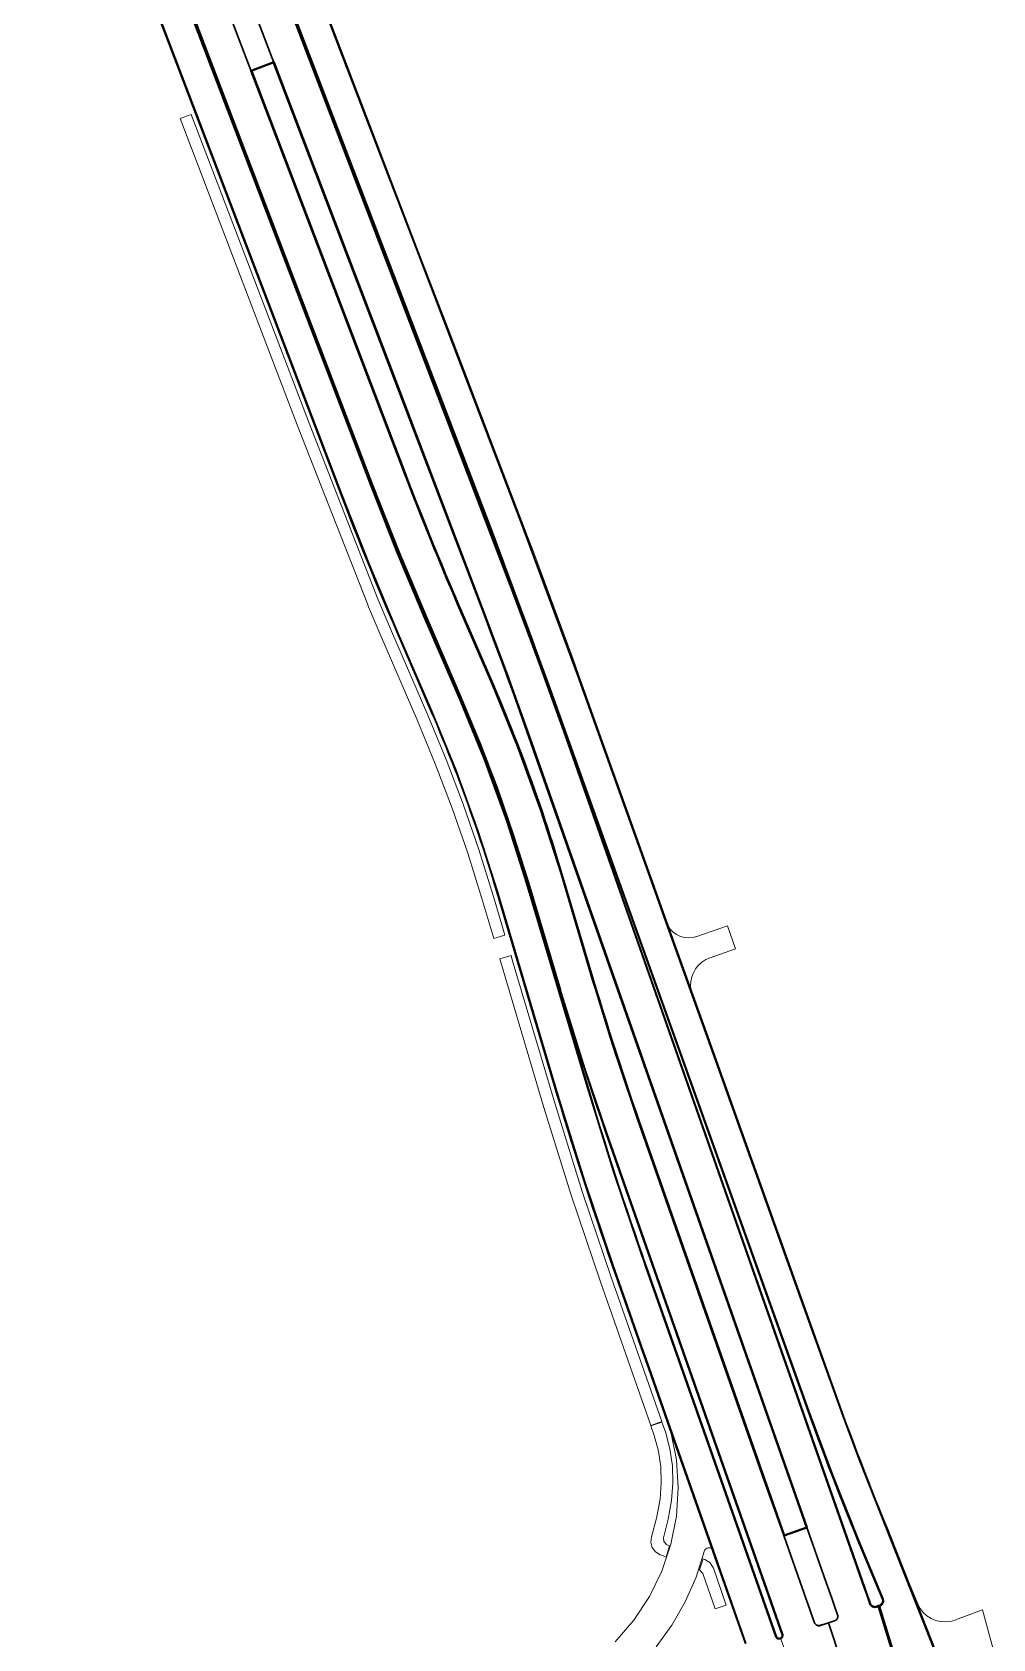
# Model space of a CAD drawing. Header units: metres. Extents: x 105145 to 106173, y 111785 to 118130.
# Drawn here: x 105924.2 to 106121.6, y 116699.5 to 117029.6 of the extents above; entities that cross this region are included whole.
import ezdxf

# ---------------------------------------------------------------- set-up
doc = ezdxf.new("R2010")
doc.units = ezdxf.units.M
for name, color, linetype, lineweight in [('10-PAV-BOCACALLE', 9, 'CONTINUOUS', 13), ('10-PAV-CALZADA-BRT', 12, 'CONTINUOUS', 30), ('10-PAV-CALZADA-MIXTA', 8, 'CONTINUOUS', 30), ('10-PAV-CICLORUTA', 76, 'CONTINUOUS', 18), ('10-PAV-ESTACION-TM', 1, 'CONTINUOUS', 40), ('10-PAV-SARDINEL', 252, 'CONTINUOUS', 13)]:
    doc.layers.add(name, color=color, linetype=linetype, lineweight=lineweight)

msp = doc.modelspace()

# ---------------------------------------------------------------- linework, layer by layer
at = {"layer": '10-PAV-BOCACALLE'}
msp.add_lwpolyline([(106067.0784, 116846.0112), (106068.7306, 116841.3206), (106063.4879, 116839.4777), (106062.624, 116839.0951), (106061.831, 116838.5817), (106061.1283, 116837.9501), (106060.5335, 116837.2161), (106060.0613, 116836.3978), (106059.7234, 116835.5155), (106059.5281, 116834.5911), (106059.4805, 116833.6475), (106059.5815, 116832.7082), (106059.8287, 116831.7963), (106054.4409, 116846.8555), (106054.8027, 116846.0674), (106055.2953, 116845.3537), (106055.9037, 116844.7358), (106056.6098, 116844.2324), (106057.3922, 116843.8585), (106058.2275, 116843.6254), (106059.0905, 116843.5402), (106059.9552, 116843.6053), (106060.7957, 116843.8189), (106067.0784, 116846.0112)], close=True, dxfattribs=at)
for points in [[(106043.9964, 116698.9261), (106047.8132, 116703.3365), (106051.0274, 116708.2035), (106053.5852, 116713.4454), (106055.4435, 116718.9741), (106056.5711, 116724.6966), (106056.949, 116730.517), (106056.571, 116736.3373), (106055.4433, 116742.0599), (106054.4148, 116745.4053), (106064.2004, 116717.5623), (106064.2004, 116717.5623), (106064.1307, 116717.7171), (106064.0358, 116717.858), (106063.9184, 116717.9807), (106063.782, 116718.0818), (106063.6304, 116718.1583), (106063.4681, 116718.2081), (106063.2996, 116718.2298), (106063.13, 116718.2226), (106062.964, 116718.1868), (106062.8064, 116718.1234), (106062.6619, 116718.0343), (106062.5345, 116717.922), (106062.4279, 116717.7898), (106062.3453, 116717.6415), (106062.2889, 116717.4813), (106060.6224, 116712.2156), (106058.4068, 116707.1564), (106055.6671, 116702.3607), (106052.4341, 116697.8826)], [(106118.8109, 116673.9241), (106099.7086, 116722.3618), (106106.1989, 116706.6909), (106106.6713, 116705.7797), (106107.292, 116704.9624), (106108.0429, 116704.2628), (106108.9021, 116703.7015), (106109.8444, 116703.2948), (106110.8422, 116703.0546), (106111.8664, 116702.988), (106112.8869, 116703.0969), (106113.8739, 116703.3781), (106114.4997, 116703.616), (106119.4961, 116705.5151), (106121.6013, 116697.6777)]]:
    msp.add_lwpolyline(points, dxfattribs=at)
at = {"layer": '10-PAV-CALZADA-BRT'}
for points in [[(105940.0399, 117131.7485), (106023.1693, 116913.9317), (106028.3894, 116899.9718), (106033.4205, 116885.9427), (106095.1047, 116710.2091), (106095.6071, 116708.7779), (106096.1093, 116707.3461), (106096.3475, 116706.6665), (106096.4184, 116706.5092), (106096.5153, 116706.3664), (106096.6353, 116706.2424), (106096.7749, 116706.1408), (106096.9298, 116706.0648), (106097.0955, 116706.0166), (106097.267, 116705.9975), (106097.4393, 116706.0083), (106097.6071, 116706.0485), (106098.1769, 116706.2383), (106108.2917, 116673.1977)], [(106077.9485, 116699.5017), (106078.3036, 116699.7692), (106078.4385, 116700.1927), (106078.4154, 116700.3761), (106078.2939, 116700.7342), (106078.2906, 116700.7437), (106078.0245, 116701.5015), (106074.7197, 116710.9178), (106042.2991, 116803.3457), (106037.7888, 116816.6675), (106033.571, 116830.0848), (106032.8619, 116832.4488), (106032.7357, 116832.8725), (106026.2373, 116854.7211), (106023.1985, 116864.4092), (106019.8735, 116874.0029), (106016.2652, 116883.4937), (106012.3767, 116892.8731), (106005.3497, 116909.1365), (105999.6131, 116922.8179), (105994.1737, 116936.6201), (105935.0451, 117091.5493)], [(106098.6641, 116670.0501), (106087.8421, 116702.7965), (106089.0673, 116703.2045), (106089.2132, 116703.2663), (106089.3476, 116703.3505), (106089.4669, 116703.4548), (106089.5683, 116703.5766), (106089.6492, 116703.713), (106089.7074, 116703.8603), (106089.7417, 116704.0151), (106089.7511, 116704.1733), (106089.7354, 116704.331), (106089.6949, 116704.4843), (106089.0017, 116706.4609), (106088.4997, 116707.8909), (106087.3779, 116711.0867), (106026.8155, 116883.6241), (106021.8164, 116897.5643), (106016.6295, 116911.4357), (105967.5655, 117039.9941)], [(105962.8941, 117038.2111), (106000.7135, 116939.1161), (106006.0974, 116925.4547), (106011.7755, 116911.9129), (106018.8027, 116895.6495), (106024.03, 116882.862), (106028.7471, 116869.8776), (106032.9467, 116856.7167), (106039.4451, 116834.8681), (106043.9986, 116820.2082), (106048.8845, 116805.6557), (106049.0753, 116805.1113), (106081.9693, 116711.3991), (106084.9809, 116702.8193), (106085.0574, 116702.6719), (106085.1573, 116702.5392), (106085.2778, 116702.4249), (106085.4155, 116702.3321), (106085.5667, 116702.2633), (106085.7271, 116702.2206), (106085.8925, 116702.2049), (106086.0581, 116702.2169), (106086.2195, 116702.2561), (106087.8421, 116702.7965), (106098.6641, 116670.0501)]]:
    msp.add_lwpolyline(points, dxfattribs=at)
at = {"layer": '10-PAV-CALZADA-MIXTA'}
for points in [[(106108.2917, 116673.1977), (106098.1769, 116706.2383), (106098.4277, 116706.3217), (106098.5755, 116706.3846), (106098.7113, 116706.4704), (106098.8316, 116706.5768), (106098.9333, 116706.7011), (106099.0138, 116706.8401), (106099.071, 116706.9902), (106099.1034, 116707.1475), (106099.1102, 116707.3079), (106099.0912, 116707.4674), (106099.0899, 116707.4719), (106099.0355, 116707.6531), (106093.9343, 116719.9701), (106088.6963, 116733.0696), (106083.7813, 116746.2937), (106030.4043, 116895.4861), (106018.8017, 116926.8119), (105940.8765, 117130.2183)], [(105930.2391, 117103.0205), (105993.8005, 116936.4761), (105999.2425, 116922.6672), (106004.9819, 116908.9793), (106012.0787, 116892.5545), (106017.1513, 116880.1455), (106021.7288, 116867.5454), (106025.8041, 116854.7741), (106038.2295, 116812.9979), (106043.6484, 116795.5615), (106049.4917, 116778.2627), (106049.8611, 116777.2128), (106050.2462, 116776.1159), (106061.7354, 116743.4254), (106077.0151, 116699.9499), (106077.0271, 116699.9162), (106077.3734, 116699.5399), (106077.8815, 116699.4818)], [(106070.8809, 116698.5543), (106064.2004, 116717.5623), (106054.4148, 116745.4053), (106054.4035, 116745.4375), (106050.9605, 116755.2339), (106049.8327, 116758.4427), (106044.3497, 116774.0437), (106043.5953, 116776.1903), (106037.7031, 116793.6338), (106032.2389, 116811.2161), (106019.8135, 116852.9925), (106015.8134, 116865.5281), (106011.3203, 116877.8955), (106006.3413, 116890.0755), (105999.2445, 116906.5003), (105993.4528, 116920.3129), (105987.9613, 116934.2475), (105924.3999, 117100.7919)], [(105984.4397, 117033.9767), (105992.4417, 117013.0891), (106003.0143, 116985.4915), (106009.6783, 116968.0967), (106024.6381, 116929.0477), (106036.2889, 116897.5913), (106048.8092, 116862.5961), (106050.7835, 116857.0779), (106054.4409, 116846.8555), (106059.8287, 116831.7963), (106063.2475, 116822.2403), (106066.7523, 116812.4444), (106082.3127, 116768.9523), (106090.7531, 116745.3871), (106094.2573, 116736.0211), (106099.7086, 116722.3618), (106118.8109, 116673.9241)]]:
    msp.add_lwpolyline(points, dxfattribs=at)
at = {"layer": '10-PAV-CICLORUTA'}
for points in [[(105981.1047, 116949.2685), (105995.3405, 116913.0129), (105995.5461, 116912.5017), (105998.0783, 116906.5529), (106005.5179, 116889.2997), (106009.2825, 116880.1997), (106012.7748, 116870.9917), (106015.9919, 116861.684), (106018.9309, 116852.2849), (106020.9263, 116845.5535), (106021.3485, 116844.1291), (106019.0475, 116843.4471), (106016.6299, 116851.6027), (106013.7122, 116860.9337), (106010.5184, 116870.174), (106007.0514, 116879.3153), (106003.3141, 116888.3493), (105995.8745, 116905.6025), (105993.3333, 116911.5719), (105993.0999, 116912.1529), (105978.8763, 116948.3775), (105978.8637, 116948.4095), (105954.6371, 117011.8879), (105956.8795, 117012.7437), (105981.1047, 116949.2685)], [(106022.8561, 116839.0437), (106031.6473, 116809.3871), (106037.21, 116791.4444), (106043.2175, 116773.6457), (106053.5803, 116744.1607), (106051.3161, 116743.3649), (106040.9533, 116772.8499), (106034.9267, 116790.7052), (106029.3463, 116808.7049), (106020.2981, 116839.2285), (106022.5991, 116839.9105), (106022.8561, 116839.0437)], [(106054.3213, 116742.0521), (106055.2299, 116738.5974), (106055.7507, 116735.0632), (106055.8771, 116731.493), (106055.6077, 116727.9303), (106054.9208, 116724.0865), (106053.9287, 116720.3099), (106053.9703, 116719.4928), (106054.5261, 116718.8923), (106055.1471, 116718.6433), (106054.4453, 116716.3351), (106053.7131, 116716.6287), (106053.2445, 116716.8121), (106052.2938, 116717.4096), (106051.6295, 116718.3148), (106051.3444, 116719.4009), (106051.4787, 116720.5157), (106052.5195, 116724.3458), (106053.2291, 116728.2507), (106053.4776, 116731.5385), (106053.3617, 116734.8337), (106052.8828, 116738.096), (106052.0469, 116741.2855), (106051.3493, 116743.2705), (106053.6135, 116744.0663), (106054.3213, 116742.0521)], [(106062.4221, 116715.8317), (106063.4941, 116715.1218), (106064.1705, 116714.0285), (106066.8281, 116706.4665), (106064.5639, 116705.6707), (106061.9979, 116712.9717), (106061.3557, 116713.6693), (106062.0797, 116715.9643), (106062.4221, 116715.8317)]]:
    msp.add_lwpolyline(points, close=True, dxfattribs=at)
at = {"layer": '10-PAV-ESTACION-TM'}
msp.add_lwpolyline([(106083.4077, 116722.3979), (106078.6925, 116720.7413), (106077.6027, 116723.8391), (106074.7163, 116732.0623), (106049.4781, 116803.9637), (106049.0753, 116805.1113), (106048.8845, 116805.6557), (106044.5926, 116818.3837), (106044.4733, 116818.7484), (106044.295, 116819.2958), (106043.0602, 116823.1316), (106039.9954, 116833.0299), (106039.4451, 116834.8681), (106032.9467, 116856.7167), (106028.7471, 116869.8776), (106024.03, 116882.862), (106018.8027, 116895.6495), (106011.7755, 116911.9129), (106011.1302, 116913.4114), (106011.0458, 116913.6084), (106010.4885, 116914.9115), (106009.8397, 116916.4383), (106009.2415, 116917.8553), (106009.2158, 116917.9163), (106009.2017, 116917.9499), (106008.8844, 116918.7064), (106008.5673, 116919.463), (106008.1731, 116920.4096), (106007.9576, 116920.9271), (106007.819, 116921.2619), (106007.334, 116922.4349), (106007.1147, 116922.968), (106005.4847, 116926.9668), (106005.374, 116927.2416), (106004.8756, 116928.4805), (106004.686, 116928.9543), (106004.2701, 116929.9956), (106004.0026, 116930.669), (106003.0233, 116933.1487), (106002.9859, 116933.2442), (106001.8845, 116936.0703), (106001.6473, 116936.6845), (106000.7136, 116939.1161), (106000.6561, 116939.2699), (105973.0857, 117011.5083), (105969.2066, 117021.6723), (105973.8827, 117023.4413), (105974.8358, 117020.9439), (105999.3934, 116956.5979), (106016.6295, 116911.4357), (106021.8164, 116897.5643), (106026.8155, 116883.6241), (106083.4077, 116722.3979)], close=True, dxfattribs=at)
at = {"layer": '10-PAV-SARDINEL'}
for points in [[(105940.6897, 117130.1468), (105986.9836, 117009.3069), (106023.3562, 116914.0029), (106024.3194, 116911.4697), (106025.2765, 116908.9339), (106026.2274, 116906.396), (106026.9912, 116904.3418), (106027.9517, 116901.7036), (106029.0873, 116898.5624), (106030.2161, 116895.4186), (106034.9915, 116882.071), (106095.2934, 116710.2753), (106095.7958, 116708.8441), (106096.298, 116707.4123), (106096.5345, 116706.7376), (106096.562, 116706.6688), (106096.5932, 116706.6069), (106096.6298, 116706.5476), (106096.6707, 116706.4926), (106096.7165, 116706.441), (106096.7666, 116706.3935), (106096.8208, 116706.3504), (106096.8781, 116706.3123), (106096.9384, 116706.2794), (106097.0029, 116706.2511), (106097.0667, 116706.2295), (106097.1342, 116706.2131), (106097.2041, 116706.2022), (106097.2041, 116706.2022), (106097.271, 116706.1977), (106097.3412, 116706.199), (106097.4099, 116706.2063), (106097.4774, 116706.2195), (106097.5488, 116706.2398), (106098.1137, 116706.428), (106098.0822, 116706.4144), (106098.0535, 116706.3956), (106098.0284, 116706.3722), (106098.0077, 116706.3449), (106097.9919, 116706.3144), (106097.9817, 116706.2816), (106097.9771, 116706.2476), (106097.9785, 116706.2133), (106097.9857, 116706.1798), (106097.9871, 116706.1751), (106097.6071, 116706.0485), (106097.5241, 116706.0248), (106097.4393, 116706.0083), (106097.3534, 116705.9992), (106097.267, 116705.9975), (106097.1809, 116706.0034), (106097.0955, 116706.0166), (106097.0116, 116706.0371), (106096.9298, 116706.0648), (106096.8507, 116706.0995), (106096.7749, 116706.1408), (106096.7029, 116706.1886), (106096.6353, 116706.2424), (106096.5726, 116706.3018), (106096.5153, 116706.3664), (106096.4638, 116706.4357), (106096.4184, 116706.5092), (106096.3796, 116706.5863), (106096.3475, 116706.6665), (106096.1093, 116707.3461), (106095.6071, 116708.7779), (106095.1047, 116710.2091), (106033.4205, 116885.9427), (106032.5199, 116888.4985), (106031.6129, 116891.052), (106030.6998, 116893.6034), (106029.7803, 116896.1525), (106028.8546, 116898.6993), (106027.9226, 116901.2438), (106026.9844, 116903.786), (106026.04, 116906.326), (106025.0893, 116908.8635), (106024.1324, 116911.3988), (106023.1693, 116913.9317), (105940.0399, 117131.7485)], [(106108.1005, 116673.1392), (106097.9857, 116706.1798), (106097.9785, 116706.2134), (106097.9771, 116706.2477), (106097.9817, 116706.2817), (106097.992, 116706.3144), (106098.0077, 116706.345), (106098.0284, 116706.3723), (106098.0535, 116706.3957), (106098.0823, 116706.4145), (106098.1138, 116706.4281), (106098.3619, 116706.5106), (106098.4272, 116706.5356), (106098.4897, 116706.5657), (106098.5476, 116706.6001), (106098.6023, 116706.639), (106098.6549, 116706.6838), (106098.7031, 116706.7325), (106098.7464, 116706.7844), (106098.7853, 116706.84), (106098.8195, 116706.8991), (106098.8484, 116706.9606), (106098.8719, 116707.0239), (106098.8903, 116707.0905), (106098.9028, 116707.1571), (106098.9094, 116707.2242), (106098.9104, 116707.293), (106098.9056, 116707.3602), (106098.8983, 116707.4118), (106098.8978, 116707.4154), (106098.8928, 116707.4361), (106098.8467, 116707.5862), (106093.7495, 116719.8938), (106092.9813, 116721.7577), (106092.2197, 116723.6244), (106091.4646, 116725.4939), (106090.716, 116727.3659), (106089.974, 116729.2406), (106089.2386, 116731.1178), (106088.5097, 116732.9977), (106087.7875, 116734.88), (106087.0719, 116736.7649), (106086.3628, 116738.6523), (106085.6604, 116740.5422), (106084.9646, 116742.4345), (106084.2755, 116744.3292), (106083.5931, 116746.2262), (106030.2161, 116895.4186), (106029.0873, 116898.5624), (106027.9517, 116901.7036), (106026.809, 116904.8422), (106025.6593, 116907.9783), (106024.5027, 116911.1118), (106023.3391, 116914.2428), (106022.1685, 116917.3711), (106020.9909, 116920.4968), (106019.8064, 116923.6199), (106018.6149, 116926.7405), (105940.6897, 117130.1468)], [(105940.8765, 117130.2183), (106018.8017, 116926.8119), (106019.9933, 116923.691), (106021.178, 116920.5675), (106022.3557, 116917.4414), (106023.5264, 116914.3127), (106024.6902, 116911.1813), (106025.847, 116908.0474), (106026.9968, 116904.9109), (106028.1396, 116901.7718), (106029.2755, 116898.6302), (106030.4043, 116895.4861), (106083.7813, 116746.2937), (106084.4636, 116744.3972), (106085.1525, 116742.5031), (106085.848, 116740.6115), (106086.5502, 116738.7223), (106087.2589, 116736.8356), (106087.9743, 116734.9513), (106088.6963, 116733.0696), (106089.4249, 116731.1904), (106090.1601, 116729.3138), (106090.9018, 116727.4398), (106091.6501, 116725.5684), (106092.405, 116723.6996), (106093.1664, 116721.8335), (106093.9343, 116719.9701), (106099.0355, 116707.6531), (106099.0899, 116707.4719), (106099.0912, 116707.4674), (106099.1044, 116707.3833), (106099.1105, 116707.2985), (106099.1093, 116707.2134), (106099.1009, 116707.1287), (106099.0853, 116707.0451), (106099.0626, 116706.963), (106099.0331, 116706.8832), (106098.9968, 116706.8062), (106098.9542, 116706.7326), (106098.9055, 116706.6629), (106098.8509, 116706.5975), (106098.7911, 116706.537), (106098.7263, 116706.4819), (106098.657, 116706.4324), (106098.5838, 116706.389), (106098.5072, 116706.352), (106098.4277, 116706.3217), (106098.1769, 116706.2383), (106108.2917, 116673.1977)], [(106077.4329, 116699.5129), (106077.3734, 116699.5399), (106077.3166, 116699.5721), (106077.2629, 116699.6091), (106077.2127, 116699.6508), (106077.1664, 116699.6969), (106077.1243, 116699.7468), (106077.0869, 116699.8003), (106077.0544, 116699.8569), (106077.0271, 116699.9162), (106077.0151, 116699.9499), (106061.7354, 116743.4254), (106050.2462, 116776.1159), (106049.8611, 116777.2128), (106049.4917, 116778.2627), (106048.6882, 116780.5609), (106047.8922, 116782.8617), (106047.1037, 116785.165), (106046.3226, 116787.471), (106045.5492, 116789.7794), (106044.7832, 116792.0904), (106044.0248, 116794.4038), (106043.2739, 116796.7197), (106042.5305, 116799.0381), (106041.7948, 116801.3588), (106041.0665, 116803.682), (106040.3459, 116806.0075), (106039.6328, 116808.3353), (106038.9274, 116810.6655), (106038.2295, 116812.9979), (106025.8041, 116854.7741), (106025.3418, 116856.315), (106024.8722, 116857.8538), (106024.3953, 116859.3903), (106023.9111, 116860.9245), (106023.4196, 116862.4563), (106022.9208, 116863.9859), (106022.4148, 116865.513), (106021.9015, 116867.0377), (106021.381, 116868.56), (106020.8533, 116870.0798), (106020.3183, 116871.597), (106019.7762, 116873.1117), (106019.2268, 116874.6238), (106018.6703, 116876.1333), (106018.1066, 116877.6401), (106017.5358, 116879.1442), (106016.9578, 116880.6456), (106016.3727, 116882.1443), (106015.7805, 116883.6401), (106015.1812, 116885.1331), (106014.5748, 116886.6232), (106013.9614, 116888.1105), (106013.3409, 116889.5948), (106012.7133, 116891.0762), (106012.0787, 116892.5545), (106004.9819, 116908.9793), (106004.0797, 116911.077), (106003.1844, 116913.1777), (106002.2962, 116915.2814), (106001.4149, 116917.388), (106000.5407, 116919.4975), (105999.6735, 116921.6099), (105998.8133, 116923.7252), (105997.9602, 116925.8434), (105997.1141, 116927.9644), (105996.2751, 116930.0882), (105995.4431, 116932.2147), (105994.6183, 116934.344), (105993.8005, 116936.4761), (105930.2391, 117103.0205)], [(105930.426, 117103.0918), (105993.9873, 116936.5476), (105994.8049, 116934.416), (105995.6295, 116932.2873), (105996.4612, 116930.1613), (105997.3, 116928.0382), (105998.1458, 116925.9178), (105998.9987, 116923.8003), (105999.8586, 116921.6856), (106000.7256, 116919.5738), (106001.5996, 116917.4649), (106002.4806, 116915.3589), (106003.3686, 116913.2558), (106004.2636, 116911.1557), (106005.1656, 116909.0585), (106012.2624, 116892.6336), (106012.8973, 116891.1546), (106013.5252, 116889.6724), (106014.1461, 116888.1872), (106014.7599, 116886.6991), (106015.3667, 116885.2081), (106015.9663, 116883.7142), (106016.5589, 116882.2175), (106017.1443, 116880.718), (106017.7227, 116879.2157), (106018.2938, 116877.7107), (106018.8578, 116876.203), (106019.4147, 116874.6924), (106019.9644, 116873.1796), (106020.5068, 116871.664), (106021.0421, 116870.1459), (106021.5701, 116868.6252), (106022.091, 116867.102), (106022.6045, 116865.5764), (106023.1109, 116864.0484), (106023.6099, 116862.5179), (106024.1017, 116860.9852), (106024.5862, 116859.45), (106025.0634, 116857.9127), (106025.5333, 116856.373), (106025.9958, 116854.8314), (106038.4212, 116813.0551), (106039.1189, 116810.7231), (106039.8242, 116808.3936), (106040.537, 116806.0664), (106041.2575, 116803.7415), (106041.9855, 116801.419), (106042.7211, 116799.0989), (106043.4642, 116796.7811), (106044.2149, 116794.4658), (106044.9731, 116792.153), (106045.7389, 116789.8427), (106046.5122, 116787.5348), (106047.293, 116785.2295), (106048.0813, 116782.9268), (106048.8771, 116780.6266), (106049.6805, 116778.3289), (106050.0498, 116777.2792), (106050.4349, 116776.1822), (106061.9241, 116743.4917), (106077.2037, 116700.0166), (106077.2126, 116699.9916), (106077.2325, 116699.9485), (106077.2563, 116699.907), (106077.2826, 116699.8694), (106077.3139, 116699.8321), (106077.3467, 116699.7996), (106077.3843, 116699.7683), (106077.4232, 116699.7415), (106077.4639, 116699.7185), (106077.5078, 116699.6986), (106077.5522, 116699.6831), (106077.5981, 116699.6715), (106077.6452, 116699.664), (106077.6928, 116699.6607), (106077.7393, 116699.6616), (106077.7874, 116699.6669), (106077.8421, 116699.6779), (106077.8736, 116699.6816), (106077.9052, 116699.6804), (106077.9363, 116699.6741), (106077.966, 116699.663), (106077.9936, 116699.6474), (106078.0183, 116699.6276), (106078.0397, 116699.6042), (106078.057, 116699.5777), (106078.07, 116699.5488), (106089.3633, 116666.9838)], [(106070.6922, 116698.488), (106064.0117, 116717.496), (106054.2261, 116745.3391), (106054.2148, 116745.3713), (106050.7718, 116755.1676), (106049.644, 116758.3764), (106044.161, 116773.9774), (106043.4066, 116776.1242), (106042.5962, 116778.442), (106041.7933, 116780.7627), (106040.998, 116783.0859), (106040.2102, 116785.4118), (106039.43, 116787.7402), (106038.6575, 116790.0711), (106037.8925, 116792.4045), (106037.1351, 116794.7404), (106036.3854, 116797.0788), (106035.6432, 116799.4196), (106034.9087, 116801.7627), (106034.1819, 116804.1083), (106033.4627, 116806.4563), (106032.7511, 116808.8065), (106032.0473, 116811.159), (106019.6219, 116852.9353), (106019.1683, 116854.4471), (106018.7077, 116855.9565), (106018.2398, 116857.4638), (106017.7648, 116858.9687), (106017.2827, 116860.4714), (106016.7934, 116861.9718), (106016.2971, 116863.4697), (106015.7936, 116864.9656), (106015.2829, 116866.4588), (106014.7653, 116867.9496), (106014.2405, 116869.438), (106013.7087, 116870.9238), (106013.1698, 116872.4071), (106012.6239, 116873.8879), (106012.0709, 116875.366), (106011.5109, 116876.8414), (106010.944, 116878.3142), (106010.37, 116879.7843), (106009.7891, 116881.2516), (106009.2012, 116882.7162), (106008.6063, 116884.178), (106008.0046, 116885.6369), (106007.3958, 116887.0929), (106006.7802, 116888.546), (106006.1576, 116889.9964), (105999.0609, 116906.4212), (105998.1502, 116908.5384), (105997.2466, 116910.6588), (105996.35, 116912.7823), (105995.4604, 116914.9087), (105994.578, 116917.038), (105993.7026, 116919.1703), (105992.8344, 116921.3055), (105991.9732, 116923.4436), (105991.1192, 116925.5845), (105990.2723, 116927.7282), (105989.4325, 116929.8748), (105988.5999, 116932.0241), (105987.7745, 116934.1761), (105924.213, 117100.7207)], [(105924.3999, 117100.7919), (105987.9613, 116934.2475), (105988.7865, 116932.096), (105989.6189, 116929.9473), (105990.4584, 116927.8014), (105991.305, 116925.6583), (105992.1588, 116923.518), (105993.0197, 116921.3805), (105993.8877, 116919.246), (105994.7628, 116917.1143), (105995.645, 116914.9856), (105996.5343, 116912.8598), (105997.4306, 116910.7369), (105998.334, 116908.6171), (105999.2445, 116906.5003), (106006.3413, 116890.0755), (106006.9642, 116888.6244), (106007.5802, 116887.1704), (106008.1892, 116885.7135), (106008.7914, 116884.2537), (106009.3866, 116882.7911), (106009.9748, 116881.3257), (106010.5561, 116879.8574), (106011.1304, 116878.3865), (106011.6977, 116876.9128), (106012.258, 116875.4364), (106012.8113, 116873.9574), (106013.3576, 116872.4758), (106013.8968, 116870.9916), (106014.4289, 116869.5049), (106014.954, 116868.0157), (106015.472, 116866.5239), (106015.9829, 116865.0298), (106016.4867, 116863.5332), (106016.9834, 116862.0342), (106017.473, 116860.5329), (106017.9554, 116859.0293), (106018.4307, 116857.5234), (106018.8988, 116856.0153), (106019.3597, 116854.505), (106019.8135, 116852.9925), (106032.2389, 116811.2161), (106032.9426, 116808.8642), (106033.654, 116806.5145), (106034.373, 116804.1672), (106035.0997, 116801.8222), (106035.834, 116799.4797), (106036.5759, 116797.1395), (106037.3255, 116794.8018), (106038.0826, 116792.4665), (106038.8474, 116790.1337), (106039.6198, 116787.8034), (106040.3997, 116785.4756), (106041.1873, 116783.1504), (106041.9824, 116780.8277), (106042.7851, 116778.5077), (106043.5953, 116776.1903), (106044.3497, 116774.0437), (106049.8327, 116758.4427), (106050.9605, 116755.2339), (106054.4035, 116745.4375), (106054.4148, 116745.4053), (106064.2004, 116717.5623), (106070.8809, 116698.5543)], [(105935.0451, 117091.5493), (105994.1737, 116936.6201), (105994.8373, 116934.8884), (105995.5055, 116933.1586), (105996.1785, 116931.4305), (105996.8561, 116929.7043), (105997.5383, 116927.9799), (105998.2253, 116926.2573), (105998.9168, 116924.5367), (105999.6131, 116922.8179), (106000.3139, 116921.1009), (106001.0195, 116919.3859), (106001.7296, 116917.6728), (106002.4444, 116915.9617), (106003.1638, 116914.2524), (106003.8878, 116912.5452), (106004.6165, 116910.8398), (106005.3497, 116909.1365), (106012.3767, 116892.8731), (106012.878, 116891.707), (106013.3749, 116890.5391), (106013.8675, 116889.3694), (106014.3557, 116888.1978), (106014.8397, 116887.0244), (106015.3192, 116885.8493), (106015.7944, 116884.6723), (106016.2652, 116883.4937), (106016.7316, 116882.3132), (106017.1937, 116881.1311), (106017.6513, 116879.9472), (106018.1046, 116878.7617), (106018.5534, 116877.5745), (106018.9979, 116876.3856), (106019.4379, 116875.1951), (106019.8735, 116874.0029), (106020.3047, 116872.8092), (106020.7315, 116871.6138), (106021.1538, 116870.4169), (106021.5716, 116869.2184), (106021.985, 116868.0184), (106022.394, 116866.8169), (106022.7985, 116865.6138), (106023.1985, 116864.4092), (106023.5941, 116863.2032), (106023.9852, 116861.9957), (106024.3718, 116860.7868), (106024.7539, 116859.5765), (106025.1315, 116858.3647), (106025.5046, 116857.1515), (106025.8732, 116855.937), (106026.2373, 116854.7211), (106032.7357, 116832.8725), (106032.8619, 116832.4488), (106033.2153, 116831.2665), (106033.571, 116830.0848), (106034.0822, 116828.4026), (106034.5979, 116826.7219), (106035.1183, 116825.0425), (106035.6432, 116823.3646), (106036.1728, 116821.6882), (106036.7069, 116820.0131), (106037.2456, 116818.3396), (106037.7888, 116816.6675), (106038.3367, 116814.9969), (106038.8891, 116813.3279), (106039.446, 116811.6603), (106040.0075, 116809.9943), (106040.5736, 116808.3298), (106041.1442, 116806.6669), (106041.7194, 116805.0055), (106042.2991, 116803.3457), (106074.7197, 116710.9178), (106078.0245, 116701.5015), (106078.2906, 116700.7437), (106078.2939, 116700.7342), (106078.4154, 116700.3761), (106078.4255, 116700.3309), (106078.4328, 116700.2851), (106078.4371, 116700.239), (106078.4385, 116700.1927), (106078.4363, 116700.1364), (106078.4298, 116700.0804), (106078.419, 116700.025), (106078.404, 116699.9705), (106078.3848, 116699.9175), (106078.3615, 116699.866), (106078.3344, 116699.8165), (106078.3036, 116699.7692), (106078.2692, 116699.7245), (106078.2692, 116699.7245), (106078.2314, 116699.6825), (106078.1906, 116699.6436), (106078.1468, 116699.6079), (106078.1005, 116699.5757), (106078.0668, 116699.5559), (106078.0537, 116699.584), (106078.0362, 116699.6096), (106078.015, 116699.6322), (106077.9905, 116699.6511), (106077.9633, 116699.6659), (106077.9341, 116699.6763), (106077.9036, 116699.6819), (106077.8726, 116699.6827), (106077.8419, 116699.6785), (106077.882, 116699.6905), (106077.9204, 116699.7057), (106077.9574, 116699.7237), (106077.9931, 116699.7446), (106078.0263, 116699.7677), (106078.058, 116699.7935), (106078.0877, 116699.8219), (106078.1156, 116699.8528), (106078.1405, 116699.8852), (106078.1629, 116699.9195), (106078.1823, 116699.9551), (106078.1995, 116699.9931), (106078.2132, 116700.0309), (106078.2241, 116700.0705), (106078.2319, 116700.1106), (106078.2368, 116700.153), (106078.2384, 116700.1931), (106078.2374, 116700.2271), (106078.2344, 116700.2595), (106078.229, 116700.293), (106078.2225, 116700.322), (106078.1048, 116700.6693), (106078.1018, 116700.6778), (106077.8358, 116701.4353), (106074.531, 116710.8516), (106042.1104, 116803.2797), (106041.5305, 116804.9399), (106040.9551, 116806.6018), (106040.3844, 116808.2652), (106039.8181, 116809.9302), (106039.2564, 116811.5967), (106038.6993, 116813.2648), (106038.1468, 116814.9344), (106037.5987, 116816.6055), (106037.0553, 116818.2781), (106036.5165, 116819.9521), (106035.9822, 116821.6277), (106035.4524, 116823.3047), (106034.9274, 116824.9831), (106034.4068, 116826.663), (106033.8909, 116828.3442), (106033.3796, 116830.0269), (106033.0238, 116831.2091), (106032.6703, 116832.3916), (106032.544, 116832.8155), (106026.0457, 116854.6639), (106025.9956, 116854.8313), (106025.6817, 116855.8793), (106025.532, 116856.3726), (106025.3133, 116857.0931), (106025.0634, 116857.9127), (106024.9405, 116858.3056), (106024.5862, 116859.45), (106024.1017, 116860.9852), (106023.6099, 116862.5179), (106023.1109, 116864.0484), (106022.6045, 116865.5764), (106022.091, 116867.102), (106021.5701, 116868.6252), (106021.0421, 116870.1459), (106020.5068, 116871.664), (106019.9644, 116873.1796), (106019.4147, 116874.6924), (106018.8578, 116876.203), (106018.2938, 116877.7107), (106017.7227, 116879.2157), (106017.1443, 116880.718), (106016.5589, 116882.2175), (106015.9663, 116883.7142), (106015.3667, 116885.2081), (106014.7599, 116886.6991), (106014.1461, 116888.1872), (106013.6831, 116889.2922), (106013.5252, 116889.6724), (106013.1908, 116890.4612), (106012.8973, 116891.1546), (106012.7206, 116891.5663), (106012.6941, 116891.6285), (106012.2621, 116892.6335), (106012.1931, 116892.794), (106005.1661, 116909.0573), (106004.4327, 116910.761), (106004.264, 116911.1559), (106003.7038, 116912.4669), (106003.3691, 116913.256), (106002.9796, 116914.1746), (106002.4811, 116915.3591), (106002.26, 116915.8844), (106001.5997, 116917.465), (106001.545, 116917.596), (106000.8346, 116919.3096), (106000.7259, 116919.5739), (106000.1288, 116921.0251), (105999.8591, 116921.6858), (105999.4278, 116922.7426), (105998.9992, 116923.8005), (105998.7313, 116924.4619), (105998.1461, 116925.9179), (105998.0396, 116926.183), (105997.3524, 116927.9061), (105997.3001, 116928.0382), (105996.67, 116929.631), (105996.4618, 116930.1615), (105995.9922, 116931.3577), (105995.6301, 116932.2875), (105995.319, 116933.0863), (105994.8053, 116934.4162), (105994.6506, 116934.8166), (105993.9869, 116936.5487), (105934.8582, 117091.478)], [(106118.8109, 116673.9241), (106099.7086, 116722.3618), (106098.9082, 116724.3044), (106098.1151, 116726.25), (106097.3291, 116728.1985), (106096.5503, 116730.1499), (106095.7787, 116732.1041), (106095.0144, 116734.0612), (106094.2573, 116736.0211), (106093.5433, 116737.8893), (106092.8359, 116739.7601), (106092.135, 116741.6333), (106091.4408, 116743.509), (106090.7531, 116745.3871), (106082.3127, 116768.9523), (106066.7523, 116812.4444), (106063.2475, 116822.2403), (106059.8287, 116831.7963), (106054.4409, 116846.8555), (106050.7835, 116857.0779), (106048.8092, 116862.5961), (106036.2889, 116897.5913), (106035.1554, 116900.7485), (106034.0148, 116903.9032), (106032.8673, 116907.0554), (106031.7127, 116910.2049), (106030.5511, 116913.3519), (106029.3825, 116916.4963), (106028.2069, 116919.6381), (106027.0243, 116922.7773), (106025.8347, 116925.9138), (106024.6381, 116929.0477), (106009.6783, 116968.0967), (106003.0143, 116985.4915), (105992.4417, 117013.0891), (105984.4397, 117033.9767)], [(105984.6265, 117034.0482), (105992.6285, 117013.1606), (106003.2011, 116985.563), (106009.8651, 116968.1682), (106024.8249, 116929.1191), (106026.0216, 116925.985), (106027.2114, 116922.848), (106028.3941, 116919.7084), (106029.5699, 116916.5662), (106030.7386, 116913.4214), (106031.9004, 116910.274), (106033.0551, 116907.124), (106034.2029, 116903.9714), (106035.3436, 116900.8163), (106036.4772, 116897.6588), (106048.9975, 116862.6635), (106050.9718, 116857.1453), (106054.6292, 116846.9229), (106060.017, 116831.8637), (106063.4358, 116822.3077), (106066.9406, 116812.5118), (106082.501, 116769.0197), (106090.9412, 116745.4552), (106091.6285, 116743.5781), (106092.3225, 116741.7031), (106093.0231, 116739.8305), (106093.7303, 116737.9604), (106094.444, 116736.0929), (106095.2009, 116734.1337), (106095.9649, 116732.1773), (106096.7362, 116730.2237), (106097.5147, 116728.273), (106098.3004, 116726.3252), (106099.0933, 116724.3803), (106099.8941, 116722.4366), (106118.997, 116673.9975)]]:
    msp.add_lwpolyline(points, dxfattribs=at)
for points in [[(106083.4076, 116722.3979), (106083.2188, 116722.3315), (106026.6269, 116883.5578), (106025.7321, 116886.097), (106024.831, 116888.634), (106023.9239, 116891.1686), (106023.0105, 116893.701), (106022.0907, 116896.2313), (106021.1649, 116898.7592), (106020.2329, 116901.2849), (106019.2946, 116903.8083), (106018.3501, 116906.3293), (106017.3995, 116908.8481), (106016.4426, 116911.3645), (105973.6957, 117023.3705), (105973.8828, 117023.4413), (106016.6295, 116911.4357), (106017.5865, 116908.9189), (106018.5373, 116906.3997), (106019.482, 116903.8782), (106020.4204, 116901.3543), (106021.3526, 116898.8282), (106022.2786, 116896.2998), (106023.1985, 116893.7691), (106024.1121, 116891.2362), (106025.0194, 116888.7011), (106025.9206, 116886.1637), (106026.8155, 116883.6241), (106083.4076, 116722.3979)], [(106078.879, 116720.8068), (106078.6925, 116720.7413), (106077.6837, 116723.6085), (106049.0753, 116805.1113), (106048.8845, 116805.6557), (106048.1663, 116807.7278), (106047.4548, 116809.8022), (106046.75, 116811.8789), (106046.052, 116813.9578), (106045.3608, 116816.0391), (106044.6763, 116818.1225), (106043.9986, 116820.2082), (106043.3277, 116822.2961), (106042.6636, 116824.3861), (106042.0063, 116826.4783), (106041.3558, 116828.5726), (106040.712, 116830.669), (106040.0752, 116832.7675), (106039.4451, 116834.8681), (106032.9467, 116856.7167), (106032.4703, 116858.3046), (106031.9864, 116859.8903), (106031.4949, 116861.4737), (106030.9959, 116863.0547), (106030.4894, 116864.6333), (106029.9755, 116866.2095), (106029.454, 116867.7832), (106028.9251, 116869.3544), (106028.3887, 116870.9231), (106027.8449, 116872.4892), (106027.2936, 116874.0528), (106026.7349, 116875.6137), (106026.1688, 116877.1719), (106025.5954, 116878.7274), (106025.0145, 116880.2802), (106024.4262, 116881.8302), (106023.8306, 116883.3774), (106023.2277, 116884.9217), (106022.6174, 116886.4632), (106021.9999, 116888.0017), (106021.375, 116889.5373), (106020.7428, 116891.0699), (106020.1034, 116892.5995), (106019.4566, 116894.1261), (106018.8027, 116895.6495), (106011.7755, 116911.9129), (106010.8829, 116913.9882), (106009.9972, 116916.0665), (106009.1184, 116918.1477), (106008.2466, 116920.2318), (106007.3817, 116922.3188), (106006.5237, 116924.4087), (106005.6728, 116926.5014), (106004.8287, 116928.5969), (106003.9917, 116930.6953), (106003.1616, 116932.7964), (106002.3386, 116934.9002), (106001.5225, 116937.0068), (106000.7135, 116939.1161), (105969.2062, 117021.6721), (105969.3933, 117021.7429), (106000.9003, 116939.1876), (106001.7091, 116937.0787), (106002.525, 116934.9728), (106003.3478, 116932.8696), (106004.1776, 116930.7691), (106005.0144, 116928.6713), (106005.8582, 116926.5764), (106006.7089, 116924.4844), (106007.5666, 116922.3951), (106008.4313, 116920.3087), (106009.3028, 116918.2252), (106010.1813, 116916.1446), (106011.0668, 116914.0669), (106011.9592, 116911.9921), (106018.9864, 116895.7286), (106019.6406, 116894.2046), (106020.2878, 116892.6771), (106020.9275, 116891.1466), (106021.5601, 116889.6132), (106022.1853, 116888.0767), (106022.8032, 116886.5373), (106023.4139, 116884.9949), (106024.0171, 116883.4497), (106024.613, 116881.9017), (106025.2017, 116880.3508), (106025.7829, 116878.7971), (106026.3567, 116877.2405), (106026.9231, 116875.6816), (106027.4821, 116874.1198), (106028.0337, 116872.5553), (106028.5778, 116870.9883), (106029.1145, 116869.4187), (106029.6437, 116867.8466), (106030.1655, 116866.272), (106030.6797, 116864.6949), (106031.1865, 116863.1154), (106031.6858, 116861.5335), (106032.1776, 116859.9492), (106032.6618, 116858.3626), (106033.1384, 116856.774), (106039.6368, 116834.9254), (106040.2667, 116832.8253), (106040.9033, 116830.7274), (106041.5469, 116828.6316), (106042.1972, 116826.5379), (106042.8543, 116824.4464), (106043.5182, 116822.357), (106044.1889, 116820.2697), (106044.8664, 116818.1846), (106045.5507, 116816.1018), (106046.2417, 116814.0212), (106046.9395, 116811.9429), (106047.6441, 116809.8668), (106048.3554, 116807.793), (106049.0734, 116805.7216), (106049.264, 116805.1775), (106078.879, 116720.8068)], [(106108.3756, 116673.2198), (106108.2917, 116673.1977), (106098.1769, 116706.2383), (106098.3666, 116706.3014), (106098.3681, 116706.2968), (106108.4829, 116673.2562), (106108.4876, 116673.237), (106108.4611, 116673.2347), (106108.3756, 116673.2198)], [(106085.9609, 116702.2065), (106085.8729, 116702.2053), (106085.7852, 116702.2119), (106085.6983, 116702.2262), (106085.6131, 116702.248), (106085.5301, 116702.2772), (106085.49, 116702.2954), (106087.8421, 116702.7965), (106086.2195, 116702.2561), (106086.1349, 116702.232), (106086.0484, 116702.2154), (106085.9609, 116702.2065)]]:
    msp.add_lwpolyline(points, close=True, dxfattribs=at)

doc.saveas('drawing.dxf')
